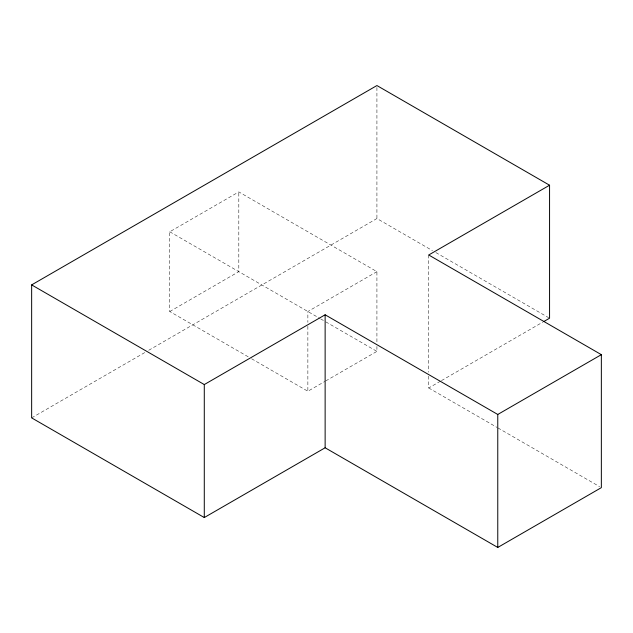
<?xml version="1.0" encoding="UTF-8"?>
<svg xmlns="http://www.w3.org/2000/svg" width="633" height="633" viewBox="0 0 633 633"><rect width="100%" height="100%" fill="white"/><g stroke="black" fill="none" stroke-linecap="round" stroke-linejoin="round"><path stroke-width="0.47" stroke-dasharray="3.17 2.37" d="M248.191 356.798L169.763 311.515L169.763 231.781L238.815 191.91L376.92 271.644L376.92 342.524M169.763 311.515L238.815 271.652L238.815 191.91M31.65 417.883L145.313 352.257M148.731 350.278L376.92 218.535L432.474 250.613M376.92 271.644L307.867 311.515L307.867 322.347M251.602 358.769L307.867 391.257L324.919 381.406M325.773 380.916L376.92 351.386L376.92 346.465M428.715 376.16L428.715 387.982L440.631 381.098M441.478 380.607L542.75 322.142M435.892 252.583L548.708 317.719M169.763 231.781L319.807 318.407M320.654 318.897L324.919 321.358M325.773 321.857L376.92 351.386M428.715 387.982L497.087 427.449M497.942 427.948L599.641 486.658M428.715 254.988L428.715 372.22M376.92 87.52L376.92 218.535M307.867 326.28L307.867 391.257"/><path stroke-width="0.95" d="M549.563 185.216L428.715 254.988L601.35 354.662L601.35 487.647L497.767 547.45L325.133 447.784L204.285 517.549L31.65 417.883L31.65 284.89L376.92 85.55L549.563 185.216L549.563 318.209L543.605 321.651M31.65 284.89L204.285 384.563L325.133 314.791L497.767 414.465L601.35 354.662M497.767 414.465L497.767 547.45M325.133 314.791L325.133 447.784M204.285 384.563L204.285 517.549"/></g></svg>
